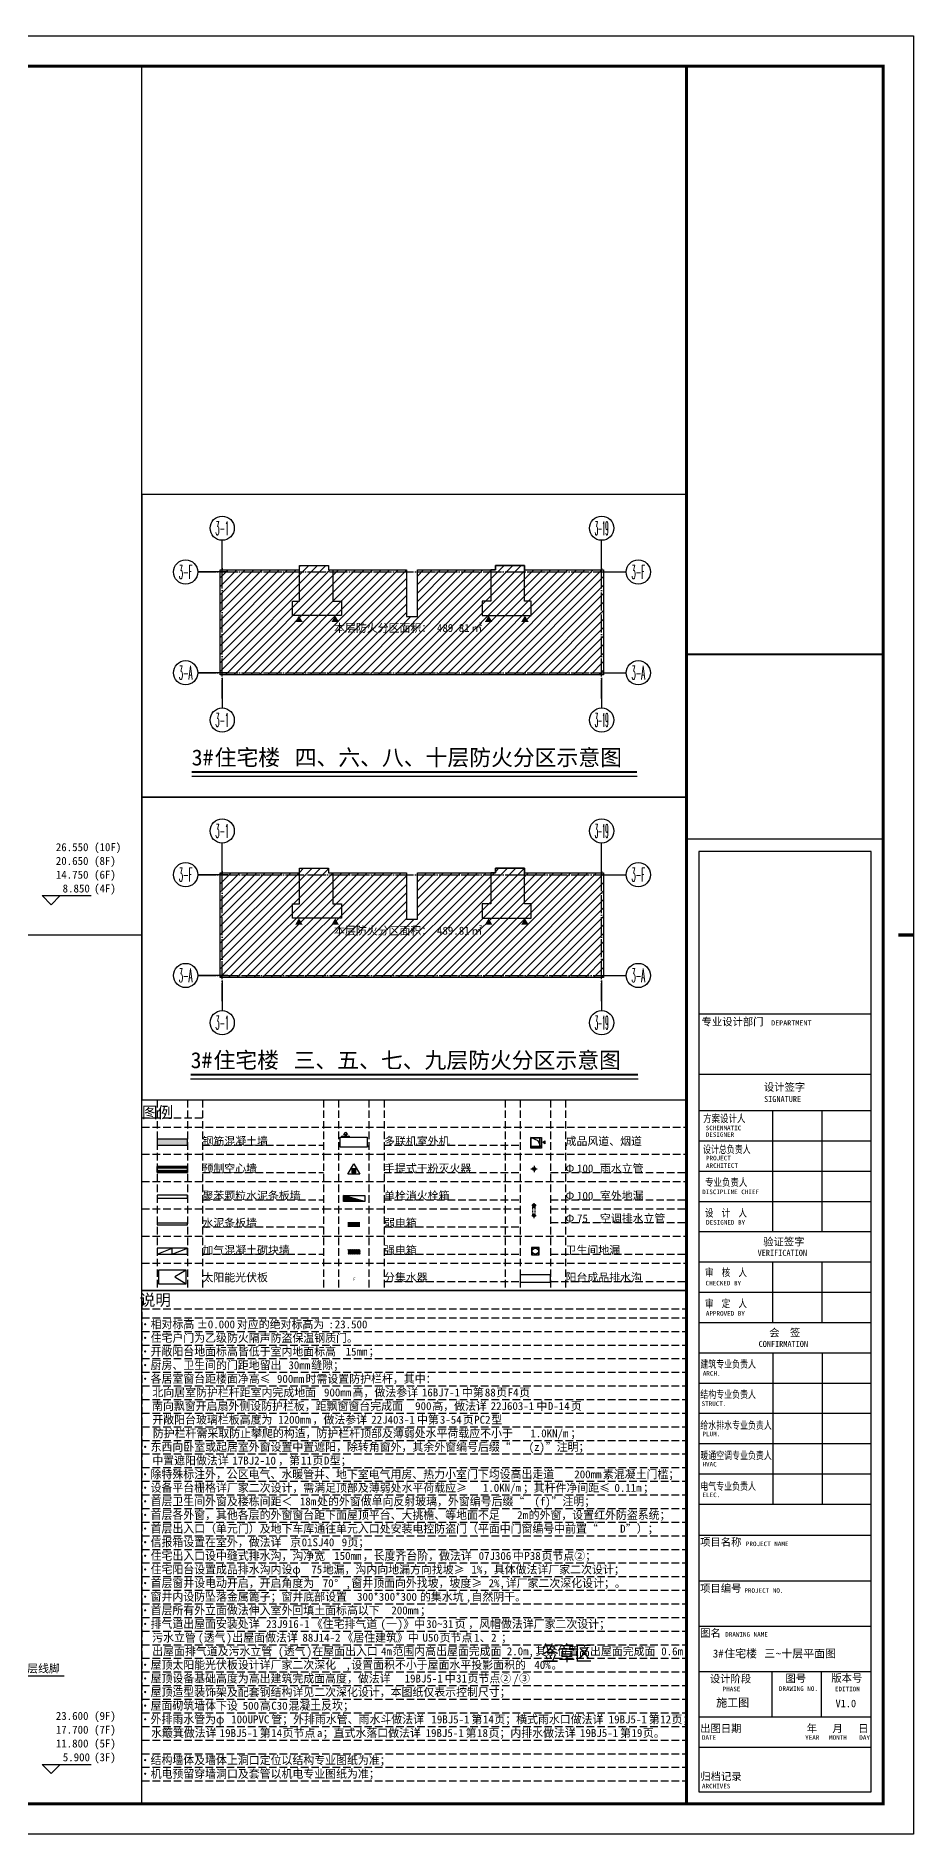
# Model space of a CAD drawing. Extents: x -46233 to 84150, y 109350 to 390860.
# Drawn here: x 55095 to 84150, y 218800 to 278200 of the extents above; entities that cross this region are included whole.
import ezdxf
from ezdxf.enums import TextEntityAlignment as Align
from ezdxf.xclip import XClip

# ---------------------------------------------------------------- set-up
doc = ezdxf.new("R2010")
doc.units = 0
doc.header["$LTSCALE"] = 1000
doc.header["$MEASUREMENT"] = 0
doc.header["$XCLIPFRAME"] = 0
for name, pattern in [('A1-无手签$0$ACAD_ISO07W100', [3, 0, -3]), ('DASH', [0.35, 0.25, -0.1]), ('DOTE', [2.42, 2, -0.2, 0.02, -0.2]), ('图例-修改$0$DASH', [0.35, 0.25, -0.1])]:
    doc.linetypes.add(name, pattern=pattern)
doc.layers.get('Defpoints').update_dxf_attribs({"color": 4, "linetype": 'DASH'})
for name, color, linetype in [('A-ANNO-AXIS', 3, 'Continuous'), ('A-ANNO-AXIS-TEXT', 7, 'Continuous'), ('A-ANNO-DOTE', 10, 'DOTE'), ('A-ANNO-LEVL', 3, 'Continuous'), ('A-ANNO-NOTE', 3, 'Continuous'), ('A-ANNO-SYMB', 3, 'Continuous'), ('A-ANNO-TEXT', 255, 'Continuous'), ('A1-无手签$0$A-ANNO-TTLB', 7, 'Continuous'), ('AXIS_TEXT', 7, 'Continuous'), ('住宅平面说明$0$A-ANNO-TEXT', 255, 'Continuous'), ('图例-修改$0$125-墙体$0$P-FIRE-FH', 1, 'Continuous'), ('图例-修改$0$A-ANNO-TEXT', 7, 'Continuous'), ('图例-修改$0$A-COLU-CONC-HATC', 204, 'Continuous'), ('图例-修改$0$A-DRAN-SYMB', 243, 'Continuous'), ('图例-修改$0$A-FLOR-SPCL', 225, 'Continuous'), ('图例-修改$0$A-FLOR-UNDR', 177, 'Continuous'), ('图例-修改$0$A-WALL-BLOK', 131, 'Continuous'), ('图例-修改$0$A-WALL-CONC', 9, 'Continuous'), ('图例-修改$0$EQUIP_消火栓', 1, 'Continuous'), ('图例-修改$0$EQUIP_消防', 1, 'Continuous'), ('图例-修改$0$GF-光伏组件', 204, 'Continuous'), ('图例-修改$0$S-PC-FQ-WYQ', 8, 'Continuous'), ('图例-修改$0$造甲村-建筑200户型底图$0$A-FURN', 8, 'Continuous'), ('图签$0$A-ANNO-TTLB', 7, 'Continuous')]:
    doc.layers.add(name, color=color, linetype=linetype)
doc.layers.add('A1-无手签$0$签章区', color=240, linetype='A1-无手签$0$ACAD_ISO07W100', lineweight=0, plot=False)
doc.layers.add('图签$0$HIDDENLINE', color=250, linetype='Continuous', plot=False)
doc.layers.add('图签$0$PUB_TEXT', color=7, linetype='Continuous', lineweight=30)
doc.styles.add('_TCH_AXIS', font='COMPLEX', dxfattribs={"bigfont": 'GBCBIG'})
doc.styles.add('_TCH_DIM', font='')
doc.styles.add('A1-无手签$0$仿宋', font='simfang.ttf')
doc.styles.add('COMPLEX', font='COMPLEX')
doc.styles.get("Standard").update_dxf_attribs({"font": ''})
doc.styles.add('住宅平面说明$0$Standard', font='')
doc.styles.add('图例-修改$0$125-墙体$0$地上图例$0$平面图框$0$Style-ENGINEERING_1', font='simhei.ttf')
doc.styles.add('图例-修改$0$Standard', font='')
doc.styles.add('图例-修改$0$地上图例$0$厨、卫01$0$08.60厨卫$0$Standard', font='simhei.ttf')
doc.styles.add('图签$0$03_F标_dims$0$_TCH_DIM', font='')
doc.styles.add('图签$0$楷体', font='simkai.ttf')
doc.styles.add('图签$0$黑体', font='simhei.ttf')
doc.styles.get('_TCH_DIM').set_extended_font_data('SimSun')
doc.styles.get('Standard').set_extended_font_data('SimSun')
doc.styles.get('住宅平面说明$0$Standard').set_extended_font_data('SimSun')
doc.styles.get('图例-修改$0$Standard').set_extended_font_data('SimSun')
doc.styles.get('图签$0$03_F标_dims$0$_TCH_DIM').set_extended_font_data('SimSun')

# ---------------------------------------------------------------- blocks, each defined once
blk = doc.blocks.new('_AXISO')
blk.add_circle((0, 0), 0.5)
at = {"layer": 'AXIS_TEXT', "style": 'COMPLEX', "width": 1.041667}
blk.add_attdef('A', text='', height=0.56, dxfattribs=at).set_placement((-0.25, -0.28), (0.25, -0.28), align=Align.FIT)
blk = doc.blocks.new('GHYTUJUI')
at = {"layer": 'A-ANNO-AXIS'}
for p, q in [((0, -348), (0, 2985)), ((41800, -348), (41800, 2985)), ((633, -500), (-2701, -500)), ((41167, -500), (44501, -500)), ((633, -11600), (-2701, -11600)), ((41167, -11600), (44501, -11600)), ((0, -12140), (0, -15474)), ((41800, -12140), (41800, -15474))]:
    blk.add_line(p, q, dxfattribs=at)
at = {"layer": 'A-ANNO-DOTE'}
for points in [[(0, -14432), (0, 1944)], [(41800, -14432), (41800, 1944)], [(-2701, -500), (41800, -500)], [(-2701, -11600), (41800, -11600)]]:
    blk.add_lwpolyline(points, dxfattribs=at)
at = {"layer": 'A-ANNO-AXIS'}
ref = blk.add_blockref('_AXISO', (0, 4319), dxfattribs=dict(at, xscale=2666.666666667543, yscale=2666.666666667543, zscale=2666.666666667543))
ref.add_attrib('A', '3-1', dxfattribs={"layer": 'A-ANNO-AXIS-TEXT', "height": 1508.5, "style": '_TCH_AXIS', "width": 0.388889}).set_placement((-754, 3565), (754, 3565), align=Align.FIT)
ref = blk.add_blockref('_AXISO', (41800, 4319), dxfattribs=dict(at, xscale=2666.666666667543, yscale=2666.666666667543, zscale=2666.666666667543))
ref.add_attrib('A', '3-19', dxfattribs={"layer": 'A-ANNO-AXIS-TEXT', "height": 1508.5, "style": '_TCH_AXIS', "width": 0.283784}).set_placement((41046, 3565), (42554, 3565), align=Align.FIT)
ref = blk.add_blockref('_AXISO', (-4034, -500), dxfattribs=dict(at, xscale=2666.666666667543, yscale=2666.666666667543, zscale=2666.666666667543))
ref.add_attrib('A', '3-F', dxfattribs={"layer": 'A-ANNO-AXIS-TEXT', "height": 1508.5, "style": '_TCH_AXIS', "width": 0.344262}).set_placement((-4788, -1254), (-3280, -1254), align=Align.FIT)
ref = blk.add_blockref('_AXISO', (45834, -500), dxfattribs=dict(at, xscale=2666.666666667543, yscale=2666.666666667543, zscale=2666.666666667543))
ref.add_attrib('A', '3-F', dxfattribs={"layer": 'A-ANNO-AXIS-TEXT', "height": 1508.5, "style": '_TCH_AXIS', "width": 0.344262}).set_placement((45080, -1254), (46588, -1254), align=Align.FIT)
ref = blk.add_blockref('_AXISO', (-4034, -11600), dxfattribs=dict(at, xscale=2666.666666667543, yscale=2666.666666667543, zscale=2666.666666667543))
ref.add_attrib('A', '3-A', dxfattribs={"layer": 'A-ANNO-AXIS-TEXT', "height": 1508.5, "style": '_TCH_AXIS', "width": 0.333333}).set_placement((-4788, -12354), (-3280, -12354), align=Align.FIT)
ref = blk.add_blockref('_AXISO', (45834, -11600), dxfattribs=dict(at, xscale=2666.666666667543, yscale=2666.666666667543, zscale=2666.666666667543))
ref.add_attrib('A', '3-A', dxfattribs={"layer": 'A-ANNO-AXIS-TEXT', "height": 1508.5, "style": '_TCH_AXIS', "width": 0.333333}).set_placement((45080, -12354), (46588, -12354), align=Align.FIT)
ref = blk.add_blockref('_AXISO', (0, -16807), dxfattribs=dict(at, xscale=2666.666666667543, yscale=2666.666666667543, zscale=2666.666666667543))
ref.add_attrib('A', '3-1', dxfattribs={"layer": 'A-ANNO-AXIS-TEXT', "height": 1508.5, "style": '_TCH_AXIS', "width": 0.388889}).set_placement((-754, -17561), (754, -17561), align=Align.FIT)
ref = blk.add_blockref('_AXISO', (41800, -16807), dxfattribs=dict(at, xscale=2666.666666667543, yscale=2666.666666667543, zscale=2666.666666667543))
ref.add_attrib('A', '3-19', dxfattribs={"layer": 'A-ANNO-AXIS-TEXT', "height": 1508.5, "style": '_TCH_AXIS', "width": 0.283784}).set_placement((41046, -17561), (42554, -17561), align=Align.FIT)
blk = doc.blocks.new('GRTGRTGH')
h = blk.add_hatch()
h.set_pattern_fill('ANSI31', color=8, scale=416.666667)
h.set_pattern_definition([(45, (-172802.6, -154562.3), (-467.7217, 467.7217), [])])
h.paths.add_polyline_path([(-220, 220), (8500, 220), (8500, 700), (11700, 700), (11700, 220), (20300, 220), (20298, -4900), (21500, -4900), (21500, 220), (30100, 220), (30100, 700), (33300, 700), (33300, 220), (42020, 220), (42020, -11320), (24250, -11324), (17550, -11320), (-220, -11320)])
at = {"color": 4}
blk.add_lwpolyline([(-220, 220), (8500, 220), (8500, 700), (11700, 700), (11700, 220), (20300, 220), (20298, -4900), (21500, -4900), (21500, 220), (30100, 220), (30100, 700), (33300, 700), (33300, 220), (42020, 220), (42020, -11320), (24250, -11324), (17550, -11320), (-220, -11320)], close=True, dxfattribs=at)
at = {"color": 2}
for points in [[(13150, -4800), (7750, -4800), (7750, -3200), (8500, -3200), (8500, 700), (11700, 700), (11700, 220), (12200, 220), (12200, -3200), (13150, -3200)], [(28650, -4800), (34050, -4800), (34050, -3200), (33300, -3200), (33300, 700), (30100, 700), (30100, 220), (29600, 220), (29600, -3200), (28650, -3200)]]:
    blk.add_lwpolyline(points, close=True, dxfattribs=at)
at = {"color": 1}
for points in [[(8450, -4800, 0, 833, 0), (8450, -5513, 833, 833, 0)], [(12450, -4800, 0, 833, 0), (12450, -5513, 833, 833, 0)], [(29350, -4800, 0, 833, 0), (29350, -5513, 833, 833, 0)], [(33350, -4800, 0, 833, 0), (33350, -5513, 833, 833, 0)]]:
    blk.add_lwpolyline(points, format="xyseb", dxfattribs=at)
blk.add_blockref('GHYTUJUI', (0, 500))
blk = doc.blocks.new('图例-修改$0$DDDA$C0A4D4CDB')
at = {"color": 0}
for p, q in [((0, 0), (0, 370)), ((0, 370), (995, 370)), ((995, 0), (0, 0)), ((75, 409), (312, 409)), ((193, 557), (117, 469)), ((117, 469), (166, 481)), ((166, 481), (166, 426)), ((166, 426), (193, 460)), ((193, 557), (269, 469)), ((220, 426), (193, 460)), ((220, 481), (220, 426)), ((269, 469), (220, 481)), ((995, 370), (995, 0)), ((995, 57), (1037, 57)), ((1037, 20), (995, 20)), ((1037, 57), (1037, 20))]:
    blk.add_line(p, q, dxfattribs=at)
for centre, start_param, end_param in [((75, 370), 0.785398, 2.356194), ((312, 370), 5.497787, 7.068583)]:
    blk.add_ellipse(centre, major_axis=(27.3, 27.3), ratio=1, start_param=start_param, end_param=end_param, dxfattribs=at)
blk = doc.blocks.new('图例-修改$0$A$C0CCA4230')
at = {"layer": '图例-修改$0$S-PC-FQ-WYQ'}
h = blk.add_hatch(dxfattribs=at)
h.set_pattern_fill('ANSI37', color=256, scale=12, angle=180)
h.set_pattern_definition([(225, (-513601.415, -861852.41), (26.9407684, -26.9407684), []), (315, (-513601.415, -861852.41), (26.9407684, 26.9407684), [])])
h.paths.add_polyline_path([(0, -50), (0, 0), (-1000, 0), (-1000, -50)])
h = blk.add_hatch(dxfattribs=at)
h.set_pattern_fill('ANSI37', color=256, scale=12, angle=180)
h.set_pattern_definition([(225, (-513601.415, -862002.41), (26.9407684, -26.9407684), []), (315, (-513601.415, -862002.41), (26.9407684, 26.9407684), [])])
h.paths.add_polyline_path([(0, -200), (0, -150), (-1000, -150), (-1000, -200)])
for points in [[(0, -50), (0, 0), (-1000, 0), (-1000, -50)], [(-1000, -200), (-1000, 0), (0, 0), (0, -200)], [(0, -200), (0, -150), (-1000, -150), (-1000, -200)]]:
    blk.add_lwpolyline(points, close=True, dxfattribs=at)
blk = doc.blocks.new('图例-修改$0$125-墙体$0$强电')
at = {"layer": '图例-修改$0$125-墙体$0$P-FIRE-FH', "linetype": 'Continuous', "lineweight": 13}
h = blk.add_hatch(color=250, dxfattribs=at)
h.dxf.hatch_style = 1
h.paths.add_polyline_path([(0, 0), (0, 160), (400, 160), (400, 0)])
at = {"layer": '图例-修改$0$125-墙体$0$P-FIRE-FH', "linetype": 'Continuous', "lineweight": 13, "const_width": 10}
blk.add_lwpolyline([(0, 0), (0, 160), (400, 160), (400, 0)], close=True, dxfattribs=at)
at = {"layer": '图例-修改$0$125-墙体$0$P-FIRE-FH', "linetype": 'Continuous', "lineweight": 13, "style": '图例-修改$0$125-墙体$0$地上图例$0$平面图框$0$Style-ENGINEERING_1'}
blk.add_text('DD', height=100, dxfattribs=at).set_placement((211, 84), align=Align.MIDDLE_CENTER)
blk = doc.blocks.new('图例-修改$0$125-墙体$0$弱电箱')
at = {"layer": '图例-修改$0$125-墙体$0$P-FIRE-FH'}
h = blk.add_hatch(dxfattribs=at)
h.set_pattern_fill('ANSI31', color=256, scale=10)
h.set_pattern_definition([(45, (-33556.009, -8383.92), (-11.22532, 11.22532), [])])
h.paths.add_polyline_path([(400, 150), (400, 0), (0, 0), (0, 150)])
at = {"layer": '图例-修改$0$125-墙体$0$P-FIRE-FH', "linetype": 'Continuous', "lineweight": 13, "const_width": 10}
blk.add_lwpolyline([(400, 150), (400, 0), (0, 0), (0, 150)], close=True, dxfattribs=at)
blk = doc.blocks.new('图例-修改$0$A$C1FA52222')
at = {"layer": '图例-修改$0$GF-光伏组件'}
for p, q in [((0, -2278), (0, 0)), ((0, 0), (1134, 0)), ((1134, 0), (1134, -2278)), ((1134, -2278), (0, -2278))]:
    blk.add_line(p, q, dxfattribs=at)
blk.add_lwpolyline([(0, -2278), (567, -1359), (1134, -2278)], dxfattribs=at)
blk = doc.blocks.new('图例-修改$0$A$C446C3F73')
at = {"layer": '图例-修改$0$A-FLOR-SPCL'}
blk.add_lwpolyline([(-50, -50), (50, -50), (50, 50), (-50, 50)], close=True, dxfattribs=at)
for centre, radius in [((-39, 39), 4), ((0, 0), 40), ((39, 39), 4), ((-39, -39), 4), ((39, -39), 4)]:
    blk.add_circle(centre, radius, dxfattribs=at)
blk = doc.blocks.new('图例-修改$0$A$C61AB0B19')
at = {"layer": '图例-修改$0$A-FLOR-UNDR'}
blk.add_lwpolyline([(403, 100), (0, 100), (0, 0), (403, 0)], close=True, dxfattribs=at)
at = {"layer": '图例-修改$0$A-FLOR-UNDR', "const_width": 2}
for points in [[(323, 70), (80, 70)], [(323, 50), (80, 50)], [(80, 30), (323, 30)]]:
    blk.add_lwpolyline(points, dxfattribs=at)
blk = doc.blocks.new('图例-修改$0$$TwtSys$00000434')
for p, q in [((-0.5, 0.5), (-0.5, -0.5)), ((-0.5, -0.5), (0.5, 0.5)), ((0.5, 0.5), (-0.5, 0.5)), ((0.5, -0.5), (0.5, 0.5)), ((-0.5, -0.5), (0.5, -0.5))]:
    blk.add_line(p, q)
blk.add_solid([(0.5, -0.5), (0.5, 0.5), (-0.5, -0.5)])
blk = doc.blocks.new('图例-修改$0$$ATTACHMENT$00000214')
h = blk.add_hatch()
h.set_pattern_fill('ANSI31', color=256, scale=200, style=0)
h.set_pattern_definition([(45, (-38543.802, -6842.639), (-17.67767, 17.67767), [])])
h.paths.add_polyline_path([(-65, 2), (65, 2), (65, -128), (-65, -128)])
for points in [[(0, 172), (-198, -172), (198, -172)], [(-65, 2), (65, 2), (65, -128), (-65, -128)]]:
    blk.add_lwpolyline(points, close=True)
blk = doc.blocks.new('图例-修改$0$$LinePat$空心砌块')
at = {"color": 0}
for p in [(0, -300), (536, -300)]:
    blk.add_line(p, (536, 0), dxfattribs=at)
blk = doc.blocks.new('图例-修改')
at = {"layer": '图例-修改$0$A-COLU-CONC-HATC'}
for points in [[(500, -1500), (1500, -1500), (1500, -1300), (500, -1300)], [(500, -2400), (1500, -2400), (1500, -2200), (500, -2200)]]:
    blk.add_hatch(color=256, dxfattribs=at).paths.add_polyline_path(points)
h = blk.add_hatch(dxfattribs=at)
h.set_pattern_fill('石膏板', color=256, scale=60, style=0)
h.set_pattern_definition([(45, (83.67, -1710.95), (-150, 150), [48, -164.132]), (135, (417.61, -1710.95), (-150, -150), [48, -164.132])])
h.paths.add_polyline_path([(500, -4130), (1500, -4130), (1500, -4070), (500, -4070)])
at = {"layer": '图例-修改$0$A-DRAN-SYMB'}
h = blk.add_hatch(dxfattribs=at)
h.set_pattern_fill('ANSI31', color=256, scale=5, angle=180, style=0)
h.set_pattern_definition([(225, (9521.3174, 24667.1736), (5.61266, -5.61266), [])])
edge = h.paths.add_edge_path()
edge.add_arc((12954, -3490), 50, 0, 360)
at = {"layer": '图例-修改$0$A-FLOR-UNDR'}
h = blk.add_hatch(color=256, dxfattribs=at)
h.dxf.hatch_style = 1
h.paths.add_polyline_path([(13310, -1450), (13250, -1400), (13310, -1350)])
blk.add_lwpolyline([(0, 0), (18000, 0), (18000, -6300), (0, -6300)], close=True)
at = {"color": 2, "ltscale": 0.3, "const_width": 5}
blk.add_lwpolyline([(7335, -5867), (6685, -5867), (6685, -5987), (7335, -5987)], close=True, dxfattribs=at)
at = {"layer": 'Defpoints'}
for points in [[(0, 0), (6000, 0)], [(500, 0), (500, -6300)], [(1500, 0), (1500, -6300)], [(2000, 0), (2000, -6300)], [(6000, 0), (6000, -6300)], [(6000, 0), (12000, 0)], [(6500, 0), (6500, -6300)], [(7500, 0), (7500, -6300)], [(8000, 0), (8000, -6300)], [(12000, 0), (12000, -6300)], [(12500, 0), (12500, -6300)], [(13500, 0), (13500, -6300)], [(14000, 0), (14000, -6300)], [(0, -600), (2000, -600)], [(0, -900), (6000, -900)], [(6000, -900), (18000, -900)], [(2000, -1500), (6000, -1500)], [(8000, -1500), (12500, -1500)], [(0, -1800), (6000, -1800)], [(6000, -1800), (18000, -1800)], [(0, -2700), (6000, -2700)], [(2000, -2400), (6000, -2400)], [(6000, -2700), (18000, -2700)], [(8000, -2400), (12500, -2400)], [(13500, -2400), (18000, -2400)], [(2000, -3300), (6000, -3300)], [(8000, -3300), (12500, -3300)], [(13500, -3300), (18000, -3300)], [(0, -3600), (6000, -3600)], [(6000, -3600), (12500, -3600)], [(13500, -3600), (18000, -3600)], [(13500, -4050), (18000, -4050)], [(0, -4500), (6000, -4500)], [(0, -4500), (6000, -4500)], [(2000, -4200), (6000, -4200)], [(6000, -4500), (18000, -4500)], [(6000, -4500), (18000, -4500)], [(8000, -4200), (12500, -4200)], [(2000, -5100), (6000, -5100)], [(8000, -5100), (12500, -5100)], [(13500, -5100), (18000, -5100)], [(0, -5400), (6000, -5400)], [(6000, -5400), (18000, -5400)], [(6000, -5400), (18000, -5400)], [(0, -6300), (6000, -6300)], [(6000, -6300), (18000, -6300)], [(8000, -6000), (12500, -6000)], [(13500, -6000), (18000, -6000)]]:
    blk.add_lwpolyline(points, dxfattribs=at)
at = {"layer": '图例-修改$0$A-DRAN-SYMB'}
for p, q in [((12855, -2285), (13065, -2285)), ((12960, -2180), (12960, -2390)), ((13029, -3490), (12879, -3490)), ((12954, -3415), (12954, -3565)), ((13029, -3832), (12879, -3832)), ((12954, -3757), (12954, -3907))]:
    blk.add_line(p, q, dxfattribs=at)
at = {"layer": '图例-修改$0$A-DRAN-SYMB', "linetype": '图例-修改$0$DASH', "ltscale": 0.3}
for p, q in [((12917, -3832), (12917, -3523)), ((12992, -3832), (12992, -3523))]:
    blk.add_line(p, q, dxfattribs=at)
at = {"layer": '图例-修改$0$A-DRAN-SYMB'}
for centre, radius in [((12960, -2285), 50), ((12960, -2285), 45), ((12954, -3490), 50), ((12954, -3832), 37.5)]:
    blk.add_circle(centre, radius, dxfattribs=at)
at = {"layer": '图例-修改$0$A-FLOR-SPCL'}
for points in [[(12850, -1550), (12850, -1250), (13150, -1250), (13150, -1550)], [(12860, -1540), (12860, -1260), (13140, -1260), (13140, -1540)]]:
    blk.add_lwpolyline(points, close=True, dxfattribs=at)
at = {"layer": '图例-修改$0$A-FLOR-UNDR'}
for points in [[(12850, -1250), (13200, -1250), (13200, -1600), (12850, -1600)], [(13310, -1450), (13250, -1400), (13310, -1350)]]:
    blk.add_lwpolyline(points, close=True, dxfattribs=at)
blk.add_lwpolyline([(13200, -1600), (13099, -1353), (12850, -1250)], dxfattribs=at)
at = {"layer": '图例-修改$0$A-WALL-BLOK'}
for points in [[(500, -3250), (1500, -3250), (1500, -3150), (500, -3150)], [(500, -4130), (1500, -4130), (1500, -4070), (500, -4070)], [(500, -5100), (1500, -5100), (1500, -4900), (500, -4900)]]:
    blk.add_lwpolyline(points, close=True, dxfattribs=at)
at = {"layer": '图例-修改$0$A-WALL-CONC'}
for points in [[(500, -1500), (1500, -1500), (1500, -1300), (500, -1300)], [(500, -2400), (1500, -2400), (1500, -2200), (500, -2200)]]:
    blk.add_lwpolyline(points, close=True, dxfattribs=at)
for name, p in [('图例-修改$0$A$C0CCA4230', (1500, -2200)), ('图例-修改$0$125-墙体$0$强电', (6800, -4200))]:
    blk.add_blockref(name, p)
at = {"rotation": 179.9999999999999}
blk.add_blockref('图例-修改$0$125-墙体$0$弱电箱', (7210, -4950), dxfattribs=at)
at = {"xscale": 2.479603312564271, "yscale": 2.479603312564271, "zscale": 2.479603312564271}
blk.add_blockref('图例-修改$0$A$C61AB0B19', (12500, -6024), dxfattribs=at)
at = {"layer": '图例-修改$0$A-COLU-CONC-HATC', "xscale": 0.932615430050246, "yscale": 0.6666666666666666, "zscale": 0.6666666666666666}
for p in [(500, -4900), (1000, -4900)]:
    blk.add_blockref('图例-修改$0$$LinePat$空心砌块', p, dxfattribs=at)
at = {"layer": '图例-修改$0$A-FLOR-SPCL', "xscale": 2.5, "yscale": 2.5, "zscale": 2.5, "rotation": 270}
blk.add_blockref('图例-修改$0$A$C446C3F73', (13000, -5000), dxfattribs=at)
at = {"layer": '图例-修改$0$EQUIP_消火栓', "linetype": 'ByBlock', "xscale": -700, "yscale": 200, "zscale": 700, "rotation": 359.9999999999999}
blk.add_blockref('图例-修改$0$$TwtSys$00000434', (7010, -3263), dxfattribs=at)
at = {"layer": '图例-修改$0$EQUIP_消防', "linetype": 'ByBlock', "yscale": -1, "rotation": 180}
blk.add_blockref('图例-修改$0$$ATTACHMENT$00000214', (7002, -2283), dxfattribs=at)
at = {"layer": '图例-修改$0$GF-光伏组件', "xscale": -0.4000000000000009, "yscale": 0.4000000000000009, "zscale": 0.4, "rotation": 90}
blk.add_blockref('图例-修改$0$A$C1FA52222', (545, -5623), dxfattribs=at)
at = {"layer": '图例-修改$0$造甲村-建筑200户型底图$0$A-FURN', "ltscale": 0.1, "extrusion": (0, 0, -1), "xscale": -0.9, "yscale": 0.9, "zscale": -0.9}
blk.add_blockref('图例-修改$0$DDDA$C0A4D4CDB', (-6552, -1566), dxfattribs=at)
at = {"color": 1, "style": '图例-修改$0$地上图例$0$厨、卫01$0$08.60厨卫$0$Standard'}
blk.add_text('F', height=105, dxfattribs=at).set_placement((6974, -5978))
at = {"layer": '图例-修改$0$A-ANNO-TEXT', "style": '图例-修改$0$Standard'}
for s, height, p in [('图例', 377.6, (0, -600)), ('钢筋混凝土墙', 264.3, (2000, -1500)), ('多联机室外机', 264.3, (8000, -1500)), ('成品风道、烟道', 264.3, (14000, -1500)), ('预制空心墙', 264.3, (2000, -2400)), ('手提式干粉灭火器', 264.3, (8000, -2400)), ('Φ', 264, (14000, -2400)), ('100', 264.3, (14378, -2400)), ('雨水立管', 264.3, (15134, -2400)), ('聚苯颗粒水泥条板墙', 264.3, (2000, -3300)), ('单栓消火栓箱', 264.3, (8000, -3300)), ('Φ', 264, (14000, -3300)), ('100', 264.3, (14378, -3300)), ('室外地漏', 264.3, (15134, -3300)), ('水泥条板墙', 264.3, (2000, -4200)), ('弱电箱', 264.3, (8000, -4200)), ('Φ', 264, (14000, -4050)), ('75', 264.3, (14378, -4050)), ('空调排水立管', 264.3, (15134, -4050)), ('加气混凝土砌块墙', 264.3, (2000, -5100)), ('强电箱', 264.3, (8000, -5100)), ('卫生间地漏', 264.3, (14000, -5100)), ('太阳能光伏板', 264.3, (2000, -6000)), ('分集水器', 264.3, (8000, -6000)), ('阳台成品排水沟', 264.3, (14000, -6000))]:
    blk.add_text(s, height=height, dxfattribs=at).set_placement(p)

msp = doc.modelspace()

# ---------------------------------------------------------------- linework, layer by layer
for points in [[(58600, 219800), (58600, 277200)], [(2500, 248500), (58600, 248500)], [(58600, 236755), (76600, 236755)]]:
    msp.add_lwpolyline(points)
for points in [[(58600, 253055), (76600, 253055), (76600, 263055), (58600, 263055)], [(58600, 243055), (76600, 243055), (76600, 253055), (58600, 253055)]]:
    msp.add_lwpolyline(points, close=True)
at = {"layer": 'A-ANNO-LEVL'}
for p, q in [((55600, 249500), (55300, 249800)), ((55300, 249800), (56916.7, 249800)), ((55600, 249500), (55900, 249800)), ((55600, 220800), (55300, 221100)), ((55300, 221100), (56916.7, 221100)), ((55600, 220800), (55900, 221100))]:
    msp.add_line(p, q, dxfattribs=at)
at = {"layer": 'A-ANNO-NOTE'}
msp.add_line((54315.5, 224031.5), (56024.3, 224031.5), dxfattribs=at)
at = {"layer": 'A-ANNO-SYMB', "const_width": 70}
for points in [[(60244.1, 253884.3), (74963, 253884.3)], [(60208.6, 243884.3), (74998.4, 243884.3)]]:
    msp.add_lwpolyline(points, dxfattribs=at)
at = {"layer": 'A-ANNO-SYMB'}
for points in [[(60244.1, 253744.3), (74963, 253744.3)], [(60208.6, 243744.3), (74998.4, 243744.3)]]:
    msp.add_lwpolyline(points, dxfattribs=at)
at = {"layer": 'A1-无手签$0$A-ANNO-TTLB'}
msp.add_lwpolyline([(0, 218800), (0, 278200), (84100, 278200), (84100, 218800)], close=True, dxfattribs=at)
at = {"layer": 'A1-无手签$0$A-ANNO-TTLB', "const_width": 100}
msp.add_lwpolyline([(2500, 219800), (83100, 219800), (83100, 277200), (2500, 277200)], close=True, dxfattribs=at)
for points in [[(76600, 219800), (76600, 277200)], [(83600, 248500), (84100, 248500)]]:
    msp.add_lwpolyline(points, dxfattribs=at)
at = {"layer": 'A1-无手签$0$签章区'}
for p in [(76600, 229100), (69000, 219800)]:
    msp.add_line(p, (69000, 229100), dxfattribs=at)
at = {"layer": 'Defpoints'}
for points in [[(58600, 236755), (76600, 236755)], [(58600, 236405), (58600, 222805)], [(58600, 236155), (76600, 236155)], [(58600, 235855), (76600, 235855)], [(58600, 235405), (76600, 235405)], [(58600, 234955), (76600, 234955)], [(58600, 234505), (76600, 234505)], [(58600, 234055), (76600, 234055)], [(58600, 233605), (76600, 233605)], [(58600, 233155), (76600, 233155)], [(58600, 232705), (76600, 232705)], [(58600, 232255), (76600, 232255)], [(58600, 231805), (76600, 231805)], [(58600, 231355), (76600, 231355)], [(58600, 230905), (76600, 230905)], [(58600, 230455), (76600, 230455)], [(58600, 230005), (76600, 230005)], [(58600, 229555), (76600, 229555)], [(58600, 229105), (76600, 229105)], [(58600, 228655), (76600, 228655)], [(58600, 228205), (76600, 228205)], [(58600, 227755), (76600, 227755)], [(58600, 227755), (76600, 227755)], [(58600, 227305), (76600, 227305)], [(58600, 227305), (76600, 227305)], [(58600, 226855), (76600, 226855)], [(58600, 226405), (76600, 226405)], [(58600, 225955), (76600, 225955)], [(58600, 225505), (76600, 225505)], [(58600, 225055), (76600, 225055)], [(58600, 224605), (76600, 224605)], [(58600, 224155), (76600, 224155)], [(58600, 223705), (76600, 223705)], [(58600, 223255), (76600, 223255)], [(58600, 222805), (76600, 222805)], [(58600, 222355), (76600, 222355)], [(58600, 221905), (76600, 221905)], [(58600, 221455), (76600, 221455)], [(58600, 221005), (76600, 221005)], [(58600, 220555), (76600, 220555)]]:
    msp.add_lwpolyline(points, dxfattribs=at)
at = {"layer": '图签$0$A-ANNO-TTLB'}
for p, q in [((83100, 251665.2), (76600, 251665.2)), ((83100, 219800), (83100, 251665.2)), ((77000, 245900), (82700, 245900)), ((77000, 243900), (82700, 243900)), ((77000, 242700), (82700, 242700)), ((78628.2, 242700), (82700, 242700)), ((79450, 238700), (79450, 242700)), ((81075, 238700), (81075, 242700)), ((77000, 241700), (82700, 241700)), ((77000, 240700), (82700, 240700)), ((77000, 239700), (82700, 239700)), ((77000, 238700), (82700, 238700)), ((77000, 237700), (82700, 237700)), ((79450, 235700), (79450, 237700)), ((81075, 235700), (81075, 237700)), ((77000, 236700), (82700, 236700)), ((77000, 235700), (82700, 235700)), ((77000, 234700), (82700, 234700)), ((79028.2, 234700), (82700, 234700)), ((79450, 234700), (79450, 229700)), ((81075, 234700), (81075, 229700)), ((77000, 233700), (82700, 233700)), ((77000, 232700), (82700, 232700)), ((77000, 231700), (82700, 231700)), ((77000, 230700), (82700, 230700)), ((77000, 229700), (82700, 229700)), ((77000, 228670), (82700, 228670)), ((77000, 227170), (82700, 227170)), ((77000, 225670), (82700, 225670)), ((77000, 224170), (82700, 224170)), ((79420, 224170), (79420, 222670)), ((81045, 224170), (81045, 222670)), ((77000, 222670), (82700, 222670)), ((77000, 221670), (82700, 221670)), ((76600, 219800), (83100, 219800))]:
    msp.add_line(p, q, dxfattribs=at)
at = {"layer": '图签$0$A-ANNO-TTLB', "const_width": 70}
msp.add_lwpolyline([(76600, 257770), (83100, 257770)], dxfattribs=at)
at = {"layer": '图签$0$HIDDENLINE'}
for p, q in [((82700, 251262.4), (77000, 251262.4)), ((77000, 251262.4), (77000, 220197.2)), ((82700, 220197.2), (82700, 251262.4)), ((77000, 220197.2), (82700, 220197.2))]:
    msp.add_line(p, q, dxfattribs=at)

# ---------------------------------------------------------------- block references
at = {"xscale": 0.3, "yscale": 0.3, "zscale": 0.3}
for p in [(61251.5, 260492.7), (61251.5, 250492.7)]:
    msp.add_blockref('GRTGRTGH', p, dxfattribs=at)
ref = msp.add_blockref('图例-修改', (58600, 243055))
XClip(ref).set_block_clipping_path([(-0.0000002207, -6300), (18000.0000004769, 0)])

# ---------------------------------------------------------------- texts
at = {"layer": 'A-ANNO-TEXT'}
for s, height, p in [('本层防火分区面积：', 264.35, (64947.1, 258510.6)), ('489.81', 264.35, (68349.6, 258510.6)), ('㎡', 264.3, (69483.8, 258510.6)), ('本层防火分区面积：', 264.35, (64947.1, 248510.6)), ('489.81', 264.35, (68349.6, 248510.6)), ('㎡', 264.3, (69483.8, 248510.6)), ('3#', 264.35, (77465.1, 224629.8)), ('住宅楼', 264.35, (77843.1, 224629.8)), ('三', 264.3, (79166.3, 224629.8)), ('~', 264.3, (79544.4, 224629.8)), ('十层平面图', 264.35, (79733.4, 224629.8))]:
    msp.add_text(s, height=height, dxfattribs=at).set_placement(p)
at = {"layer": 'A-ANNO-TEXT', "color": 7}
for s, height, p in [('3#', 528.69, (60244.1, 254101.1)), ('住宅楼', 528.69, (61000.2, 254101.1)), ('四、六、八、十层防火分区示意图', 528.692, (63646.6, 254101.1)), ('3#', 528.69, (60208.6, 244101.1)), ('住宅楼', 528.69, (60964.7, 244101.1)), ('三、五、七、九层防火分区示意图', 528.692, (63611.2, 244101.1))]:
    msp.add_text(s, height=height, dxfattribs=at).set_placement(p)
at = {"layer": 'A-ANNO-TEXT', "color": 7, "style": '_TCH_DIM'}
for s, p in [('26.550', (55752.5, 251270)), ('(10F)', (57016.7, 251270)), ('20.650', (55752.5, 250815)), ('(8F)', (57016.7, 250815)), ('14.750', (55752.5, 250360)), ('8.850', (55977, 249905)), ('(6F)', (57016.7, 250360)), ('(4F)', (57016.7, 249905)), ('三层线脚', (54444, 224136.5)), ('23.600', (55752.5, 222570)), ('(9F)', (57016.7, 222570)), ('17.700', (55752.5, 222115)), ('(7F)', (57016.7, 222115)), ('11.800', (55752.5, 221660)), ('(5F)', (57016.7, 221660)), ('5.900', (55982.9, 221205)), ('(3F)', (57016.7, 221205))]:
    msp.add_text(s, height=264.35, dxfattribs=at).set_placement(p)
at = {"layer": 'A1-无手签$0$签章区', "style": 'A1-无手签$0$仿宋', "width": 0.8}
msp.add_text('签章区', height=500, dxfattribs=at).set_placement((71825.9, 224525.1))
at = {"layer": '住宅平面说明$0$A-ANNO-TEXT', "style": '住宅平面说明$0$Standard'}
for s, height, p in [('说明', 377.64, (58525, 236255)), ('·相对标高', 264.35, (58525, 235505)), ('·住宅户门为乙级防火隔声防盗保温钢质门。', 264.346, (58525, 235055)), ('%%P0.000', 264.35, (60415.3, 235505)), ('对应的绝对标高为', 264.35, (61738.5, 235505)), (':', 264.3, (64763, 235505)), ('·开敞阳台地面标高皆低于室内地面标高', 264.346, (58525, 234605)), ('15mm', 264.35, (65330.1, 234605)), ('；', 264.3, (66086.2, 234605)), ('·厨房、卫生间的门距地留出', 264.346, (58525, 234155)), ('30mm', 264.35, (63439.8, 234155)), ('缝隙；', 264.35, (64195.9, 234155)), ('·各居室窗台距楼面净高≤', 264.346, (58525, 233705)), ('北向居室防护栏杆距室内完成地面', 264.346, (58944.9, 233255)), ('900mm', 264.35, (63061.7, 233705)), ('时需设置防护栏杆，其中：', 264.346, (64006.9, 233705)), ('900mm', 264.35, (64615.8, 233255)), ('高，做法参详', 264.35, (65561, 233255)), ('南向飘窗开启扇外侧设防护栏板，距飘窗窗台完成面', 264.346, (58932.6, 232805)), ('900', 264.35, (67628, 232805)), ('高，做法详', 264.35, (68195.1, 232805)), ('开敞阳台玻璃栏板高度为', 264.346, (58944, 232355)), ('1200mm', 264.35, (63102.7, 232355)), ('，做法参详', 264.35, (64236.9, 232355)), ('·东西向卧室或起居室外窗设置中置遮阳，除转角窗外，其余外窗编号后缀“', 264.346, (58525, 231455)), ('防护栏杆需采取防止攀爬的构造，防护栏杆顶部及薄弱处水平荷载应不小于', 264.346, (58959, 231905)), ('(z)', 264.35, (71379, 231455)), ('1.0KN/m', 264.35, (71434.9, 231905)), ('”注明；', 264.35, (71946.1, 231455)), ('；', 264.3, (72758.1, 231905)), ('中置遮阳做法详', 264.35, (58942.3, 231005)), ('17BJ2-10', 264.35, (61588.7, 231005)), ('，第', 264.35, (63101, 231005)), ('11', 264.35, (63857.1, 231005)), ('页', 264.3, (64235.1, 231005)), ('D', 264.3, (64613.2, 231005)), ('型；', 264.35, (64802.2, 231005)), ('·除特殊标注外，公区电气、水暖管井、地下室电气用房、热力小室门下均设高出走道', 264.346, (58521.9, 230550.5)), ('200mm', 264.35, (72888.2, 230550.5)), ('素混凝土门槛；', 264.35, (73833.3, 230550.5)), ('·设备平台栅格详厂家二次设计，需满足顶部及薄弱处水平荷载应≥', 264.346, (58525, 230105)), ('·首层卫生间外窗及楼栋间距＜', 264.346, (58525, 229655)), ('18m', 264.35, (63817.9, 229655)), ('处的外窗做单向反射玻璃，外窗编号后缀“', 264.346, (64384.9, 229655)), ('1.0KN/m', 264.35, (69866.8, 230105)), ('；其杆件净间距≤', 264.35, (71190, 230105)), ('(f)', 264.35, (71568.1, 229655)), ('”注明；', 264.35, (72135.2, 229655)), ('0.11m', 264.35, (74214.5, 230105)), ('；', 264.3, (75159.6, 230105)), ('·首层各外窗，其他各层的外窗窗台距下面屋顶平台、大挑檐、等地面不足', 264.346, (58525, 229205)), ('2m', 264.35, (71001, 229205)), ('的外窗，设置红外防盗系统；', 264.346, (71379, 229205)), ('·首层出入口（单元门）及地下车库通往单元入口处安装电控防盗门（平面中门窗编号中前置“', 264.346, (58525, 228755)), ('D', 264.3, (74403.5, 228755)), ('”）；', 264.35, (74592.5, 228755)), ('·信报箱设置在室外，做法详', 264.346, (58525, 228305)), ('·住宅出入口设中缝式排水沟，沟净宽', 264.346, (58525, 227855)), ('150mm', 264.35, (64952, 227855)), ('，长度齐台阶，做法详', 264.35, (65897.2, 227855)), ('·住宅阳台设置成品排水沟内设φ', 264.346, (58525, 227405)), ('75', 264.35, (64195.9, 227405)), ('地漏，沟内向地漏方向找坡≥', 264.346, (64574, 227405)), ('1%', 264.35, (69488.7, 227405)), ('，具体做法详厂家二次设计；', 264.346, (69866.8, 227405)), ('·首层窗井设电动开启，开启角度为', 264.346, (58525, 226955)), ('70', 264.35, (64574, 226955)), ('°', 264.3, (64952, 226955)), (',', 264.3, (65330.1, 226955)), ('窗井顶面向外找坡，坡度≥', 264.346, (65519.1, 226955)), ('2%,', 264.35, (70055.8, 226955)), ('详厂家二次深化设计；。', 264.346, (70622.9, 226955)), ('·窗井内设防坠落金属篦子；窗井底部设置', 264.346, (58525, 226505)), ('·首层所有外立面做法伸入室外回填土面标高以下', 264.346, (58525, 226055)), ('300*300*300', 264.346, (65708.1, 226505)), ('200mm', 264.35, (66842.3, 226055)), ('的集水坑', 264.35, (67787.5, 226505)), (',', 264.3, (69299.7, 226505)), ('自然阴干。', 264.35, (69488.7, 226505)), ('·排气道出屋面安装处详', 264.346, (58525, 225605)), ('；', 264.3, (67787.5, 226055)), ('，风帽做法详厂家二次设计；', 264.346, (69382.7, 225605)), ('污水立管', 264.35, (58938, 225155)), ('(', 264.3, (60450.2, 225155)), ('透气', 264.35, (60639.2, 225155)), (')', 264.3, (61395.4, 225155)), ('出屋面做法详', 264.35, (61584.4, 225155)), ('；', 264.3, (70468.8, 225155)), ('·屋顶太阳能光伏板设计详厂家二次深化', 264.346, (58525, 224255)), ('出屋面排气道及污水立管', 264.346, (58938, 224705)), ('(', 264.3, (63096.6, 224705)), ('透气', 264.35, (63285.7, 224705)), (')', 264.3, (64041.8, 224705)), ('在屋面出入口', 264.35, (64230.8, 224705)), ('设置面积不小于屋面水平投影面积的', 264.346, (65519.1, 224255)), ('4m', 264.35, (66499.2, 224705)), ('范围内高出屋面完成面', 264.35, (66877.2, 224705)), ('2.0m,', 264.35, (70657.8, 224705)), ('其余位置高出屋面完成面', 264.346, (71603, 224705)), ('0.6m', 264.35, (75761.6, 224705)), ('·屋顶设备基础高度为高出建筑完成面高度，做法详', 264.346, (58525, 223805)), (',', 264.3, (65330.1, 224255)), ('40%', 264.35, (71568.1, 224255)), ('。', 264.3, (72135.2, 224255)), ('·屋顶造型装饰架及配套钢结构详见二次深化设计，本图纸仅表示控制尺寸；', 264.346, (58525, 223355)), ('·屋面砌筑墙体下设', 264.35, (58525, 222905)), ('·外排雨水管为φ', 264.35, (58525, 222455)), ('500', 264.35, (61927.6, 222905)), ('高', 264.3, (62494.6, 222905)), ('管；外排雨水管、雨水斗做法详', 264.346, (62872.7, 222455)), ('C30', 264.35, (62872.7, 222905)), ('混凝土反坎；', 264.35, (63439.8, 222905)), ('第', 264.3, (69488.7, 222455)), ('页；横式雨水口做法详', 264.35, (70244.9, 222455)), ('第', 264.3, (75348.7, 222455)), ('水簸箕做法详', 264.35, (58900.6, 222005)), ('19BJ5-1', 264.35, (61169, 222005)), ('100UPVC', 264.35, (61549.5, 222455)), ('第', 264.3, (62492.2, 222005)), ('14', 264.35, (62870.2, 222005)), ('页节点', 264.35, (63248.3, 222005)), ('a', 264.3, (64382.5, 222005)), ('；直式水落口做法详', 264.35, (64571.5, 222005)), ('19BJ5-1', 264.35, (67974, 222005)), ('19BJ5-1', 264.35, (68165.5, 222455)), ('第', 264.3, (69297.2, 222005)), ('18', 264.35, (69675.3, 222005)), ('14', 264.35, (69866.8, 222455)), ('页；内排水做法详', 264.35, (70053.4, 222005)), ('19BJ5-1', 264.35, (73077.8, 222005)), ('19BJ5-1', 264.35, (74025.4, 222455)), ('第', 264.3, (74401, 222005)), ('19', 264.35, (74779.1, 222005)), ('页。', 264.35, (75157.2, 222005)), ('12', 264.35, (75726.7, 222455)), ('页；', 264.35, (76104.8, 222455)), ('·结构墙体及墙体上洞口定位以结构专业图纸为准；', 264.346, (58525, 221105)), ('·机电预留穿墙洞口及套管以机电专业图纸为准；', 264.346, (58525, 220655))]:
    msp.add_text(s, height=height, dxfattribs=at).set_placement(p)
at = {"layer": '住宅平面说明$0$A-ANNO-TEXT', "color": 2, "style": '住宅平面说明$0$Standard'}
for s, height, p in [('23.500', 264.35, (64971.5, 235505)), ('16BJ7-1', 264.35, (67851.7, 233255)), ('中第', 264.35, (69174.9, 233255)), ('88', 264.35, (69931, 233255)), ('页', 264.3, (70309, 233255)), ('F4', 264.35, (70687.1, 233255)), ('页', 264.3, (71065.2, 233255)), ('22J603-1', 264.35, (70123.9, 232805)), ('中', 264.3, (71636.1, 232805)), ('D-14', 264.35, (72014.2, 232805)), ('页', 264.3, (72770.3, 232805)), ('22J403-1', 264.35, (66177.4, 232355)), ('中第', 264.35, (67689.6, 232355)), ('3-54', 264.35, (68445.7, 232355)), ('页', 264.3, (69201.8, 232355)), ('PC2', 264.35, (69579.9, 232355)), ('型', 264.3, (70147, 232355)), ('京', 264.3, (63499.6, 228305)), ('01SJ40', 264.35, (63877.7, 228305)), ('9', 264.3, (65200.9, 228305)), ('页；', 264.35, (65389.9, 228305)), ('07J306', 264.35, (69725.4, 227855)), ('中', 264.3, (70859.6, 227855)), ('P38', 264.35, (71237.7, 227855)), ('页节点②；', 264.35, (71804.7, 227855)), ('23J916-1', 264.35, (62700.7, 225605)), ('《住宅排气道', 264.35, (64212.9, 225605)), ('(', 264.3, (66481.3, 225605)), ('一', 264.3, (66670.3, 225605)), (')', 264.3, (67048.4, 225605)), ('》中', 264.35, (67237.4, 225605)), ('30~31', 264.35, (67993.5, 225605)), ('页', 264.3, (68938.7, 225605)), ('88J14-2', 264.35, (63901.2, 225155)), ('《居住建筑》中', 264.35, (65224.4, 225155)), ('U50', 264.35, (67870.8, 225155)), ('页节点', 264.35, (68437.9, 225155)), ('1', 264.3, (69572, 225155)), ('、', 264.3, (69761.1, 225155)), ('2', 264.3, (70139.1, 225155)), ('19BJ5-1', 264.35, (67280.3, 223805)), ('中', 264.3, (68603.5, 223805)), ('31', 264.35, (68981.6, 223805)), ('页节点②', 264.35, (69359.6, 223805)), ('/', 264.3, (70871.9, 223805)), ('③', 264.3, (71060.9, 223805))]:
    msp.add_text(s, height=height, dxfattribs=at).set_placement(p)
at = {"layer": '图签$0$A-ANNO-TTLB'}
for s, height, style, p in [('专业设计部门', 250, '图签$0$楷体', (77094.5, 245509.6)), ('DEPARTMENT', 170, '图签$0$黑体', (79394.1, 245512.1)), ('设计签字', 250, '图签$0$楷体', (79154.4, 243350.6)), ('SIGNATURE', 200, '图签$0$黑体', (79159.8, 242980.8)), ('SCHENMATIC', 150, '图签$0$黑体', (77232, 242049.5)), ('DESIGNER', 150, '图签$0$黑体', (77232, 241832.2)), ('PROJECT', 150, '图签$0$黑体', (77240.7, 241055.7)), ('ARCHITECT', 150, '图签$0$黑体', (77240.7, 240806.1)), ('DISCIPLINE CHIEF', 150, '图签$0$黑体', (77115.2, 239938.9)), ('DESIGNED BY', 150, '图签$0$黑体', (77242.4, 238932.3)), ('验证签字', 250, '图签$0$楷体', (79132.1, 238239.5)), ('VERIFICATION', 200, '图签$0$黑体', (78946.8, 237899.9)), ('CHECKED BY', 150, '图签$0$黑体', (77226.7, 236923.8)), ('APPROVED BY', 150, '图签$0$黑体', (77235.6, 235924.6)), ('会  签', 250, '图签$0$楷体', (79332.6, 235237.7)), ('CONFIRMATION', 200, '图签$0$黑体', (78979.8, 234890.7)), ('ARCH.', 150, '图签$0$黑体', (77134.2, 233943.3)), ('STRUCT.', 150, '图签$0$黑体', (77094.1, 232939.9)), ('PLUM.', 150, '图签$0$黑体', (77124.2, 231942.1)), ('HVAC', 150, '图签$0$黑体', (77124.2, 230942.1)), ('ELEC.', 150, '图签$0$黑体', (77124.2, 229929.7)), ('项目名称', 250, '图签$0$楷体', (77048, 228323.3)), ('PROJECT NAME', 150, '图签$0$黑体', (78558.1, 228311.1)), ('项目编号', 250, '图签$0$楷体', (77048, 226791.2)), ('PROJECT NO.', 150, '图签$0$黑体', (78509.8, 226768.5)), ('图名', 250, '图签$0$楷体', (77048, 225316)), ('DRAWING NAME', 150, '图签$0$黑体', (77876, 225321.4)), ('设计阶段', 250, '图签$0$楷体', (77367.1, 223806.7)), ('图号', 250, '图签$0$楷体', (79867.5, 223818)), ('版本号', 250, '图签$0$楷体', (81383.1, 223827.7)), ('PHASE', 150, '图签$0$黑体', (77790.8, 223517)), ('DRAWING NO.', 150, '图签$0$黑体', (79650.4, 223528.3)), ('EDITION', 150, '图签$0$黑体', (81502.2, 223515.3)), ('出图日期', 250, '图签$0$楷体', (77048, 222162.5)), ('年   月   日', 250, '图签$0$楷体', (80568.5, 222162.5)), ('DATE', 150, '图签$0$黑体', (77105.8, 221913.8)), ('YEAR', 150, '图签$0$黑体', (80517.9, 221913.8)), ('MONTH', 150, '图签$0$黑体', (81306.7, 221913.8)), ('DAY', 150, '图签$0$黑体', (82307.5, 221913.8)), ('归档记录', 250, '图签$0$楷体', (77054.7, 220575.9)), ('ARCHIVES', 150, '图签$0$黑体', (77106.5, 220308.8))]:
    msp.add_text(s, height=height, dxfattribs=dict(at, style=style)).set_placement(p)
at = {"layer": '图签$0$A-ANNO-TTLB', "style": '图签$0$楷体'}
for s, width, p in [('方案设计人', 0.8, (77144.5, 242313.1)), ('设计总负责人', 0.75, (77141.2, 241293.4)), ('专业负责人', 0.8, (77209.4, 240204.7)), ('设  计  人', 0.8, (77209.4, 239193.9)), ('审  核  人', 0.8, (77209.4, 237225.4)), ('审  定  人', 0.8, (77209.4, 236199.6)), ('建筑专业负责人', 0.75, (77053.2, 234201.7)), ('结构专业负责人', 0.75, (77053.2, 233201.7)), ('给水排水专业负责人', 0.75, (77053.2, 232181.1)), ('暖通空调专业负责人', 0.75, (77053.2, 231181.1)), ('电气专业负责人', 0.75, (77053.2, 230167.4))]:
    msp.add_text(s, height=250, dxfattribs=dict(at, width=width)).set_placement(p)
msp.add_text('V1.0', height=250, dxfattribs=at).set_placement((81862.1, 222989), align=Align.CENTER)
at = {"layer": '图签$0$PUB_TEXT', "color": 1, "style": '图签$0$03_F标_dims$0$_TCH_DIM'}
msp.add_text('施工图', height=265.82, dxfattribs=at).set_placement((78122.1, 223007.9), align=Align.CENTER)

doc.saveas('drawing.dxf')
